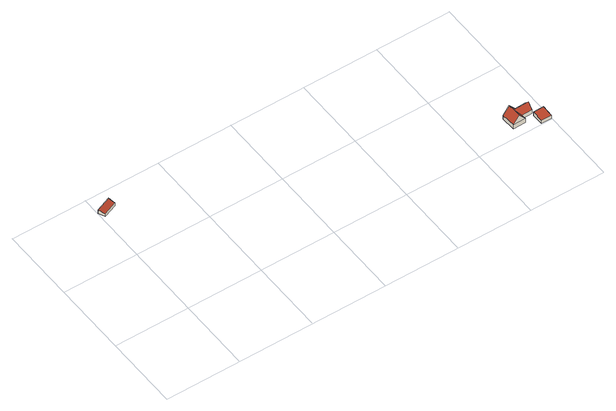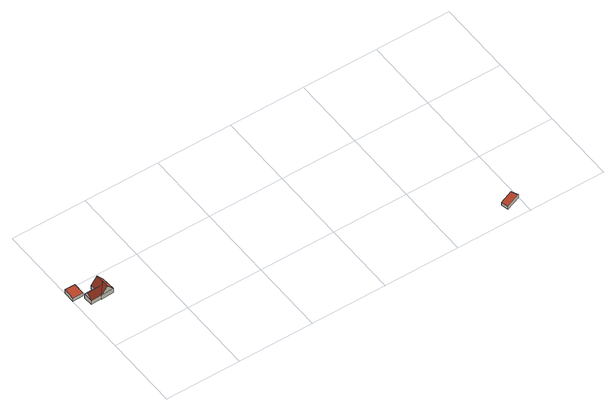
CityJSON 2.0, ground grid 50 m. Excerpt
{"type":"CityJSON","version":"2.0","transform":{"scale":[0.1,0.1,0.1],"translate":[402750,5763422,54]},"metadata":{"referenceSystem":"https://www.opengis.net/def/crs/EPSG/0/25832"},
"CityObjects":{
"building1":{"type":"Building","attributes":{"Gemeindeschluessel":"05515000","Geometrietyp2DReferenz":"3000","function":"31001_2700","roofType":"2100","measuredHeight":2.87},"geometry":[{"type":"Solid","lod":"2","boundaries":[[[[0,1,2,3]],[[4,5,1,0]],[[6,7,5,4]],[[3,2,7,6]],[[4,0,3,6]],[[1,5,7,2]]]],"semantics":{"surfaces":[{"type":"WallSurface"},{"type":"RoofSurface"},{"type":"GroundSurface"}],"values":[[0,0,0,0,1,2]]}}]},
"building2":{"type":"Building","attributes":{"Gemeindeschluessel":"05515000","Geometrietyp2DReferenz":"3000","function":"31001_1000","roofType":"5000","measuredHeight":8.25},"address":[{"country":"Germany","locality":"Münster","thoroughfareNumber":"306","thoroughfareName":"Hagelbachstiege"}],"geometry":[{"type":"Solid","lod":"2","boundaries":[[[[8,9,10,11]],[[12,13,9,8]],[[14,15,13,12]],[[16,17,15,14]],[[18,19,17,16]],[[20,21,19,18]],[[22,23,21,20]],[[11,10,23,22]],[[24,22,20,25]],[[20,18,25]],[[24,25,18,16,26]],[[26,16,14,27]],[[14,12,27]],[[26,27,12,8,28]],[[8,11,28]],[[26,28,11,22,24]],[[9,13,15,17,19,21,23,10]]]],"semantics":{"surfaces":[{"type":"WallSurface"},{"type":"RoofSurface"},{"type":"GroundSurface"}],"values":[[0,0,0,0,0,0,0,0,1,0,1,1,0,1,0,1,2]]}}]},
"building3":{"type":"Building","attributes":{"Gemeindeschluessel":"05515000","Geometrietyp2DReferenz":"3000","function":"31001_2460","roofType":"1000","measuredHeight":2.76},"geometry":[{"type":"Solid","lod":"2","boundaries":[[[[29,30,31,32]],[[33,34,30,29]],[[35,36,34,33]],[[32,31,36,35]],[[33,29,32,35]],[[30,34,36,31]]]],"semantics":{"surfaces":[{"type":"WallSurface"},{"type":"RoofSurface"},{"type":"GroundSurface"}],"values":[[0,0,0,0,1,2]]}}]}
},
"vertices":[
[4,882,34],[4,882,6],[23,836,6],[23,836,30],[103,921,34],[103,921,6],[114,872,30],[114,872,6],
[2278,66,36],[2278,66,5],[2363,68,5],[2363,68,36],[2274,161,36],[2274,161,5],[2360,164,36],[2360,164,5],[2360,163,36],[2360,163,5],[2428,165,36],[2428,165,5],[2430,101,36],[2430,101,5],[2362,99,36],[2362,99,5],[2329,130,74],[2429,133,74],[2319,118,88],[2317,162,88],[2320,67,88],
[2431,7,32],[2431,7,5],[2499,7,5],[2499,7,32],[2429,86,32],[2429,86,5],[2499,87,32],[2499,87,5]
]}
